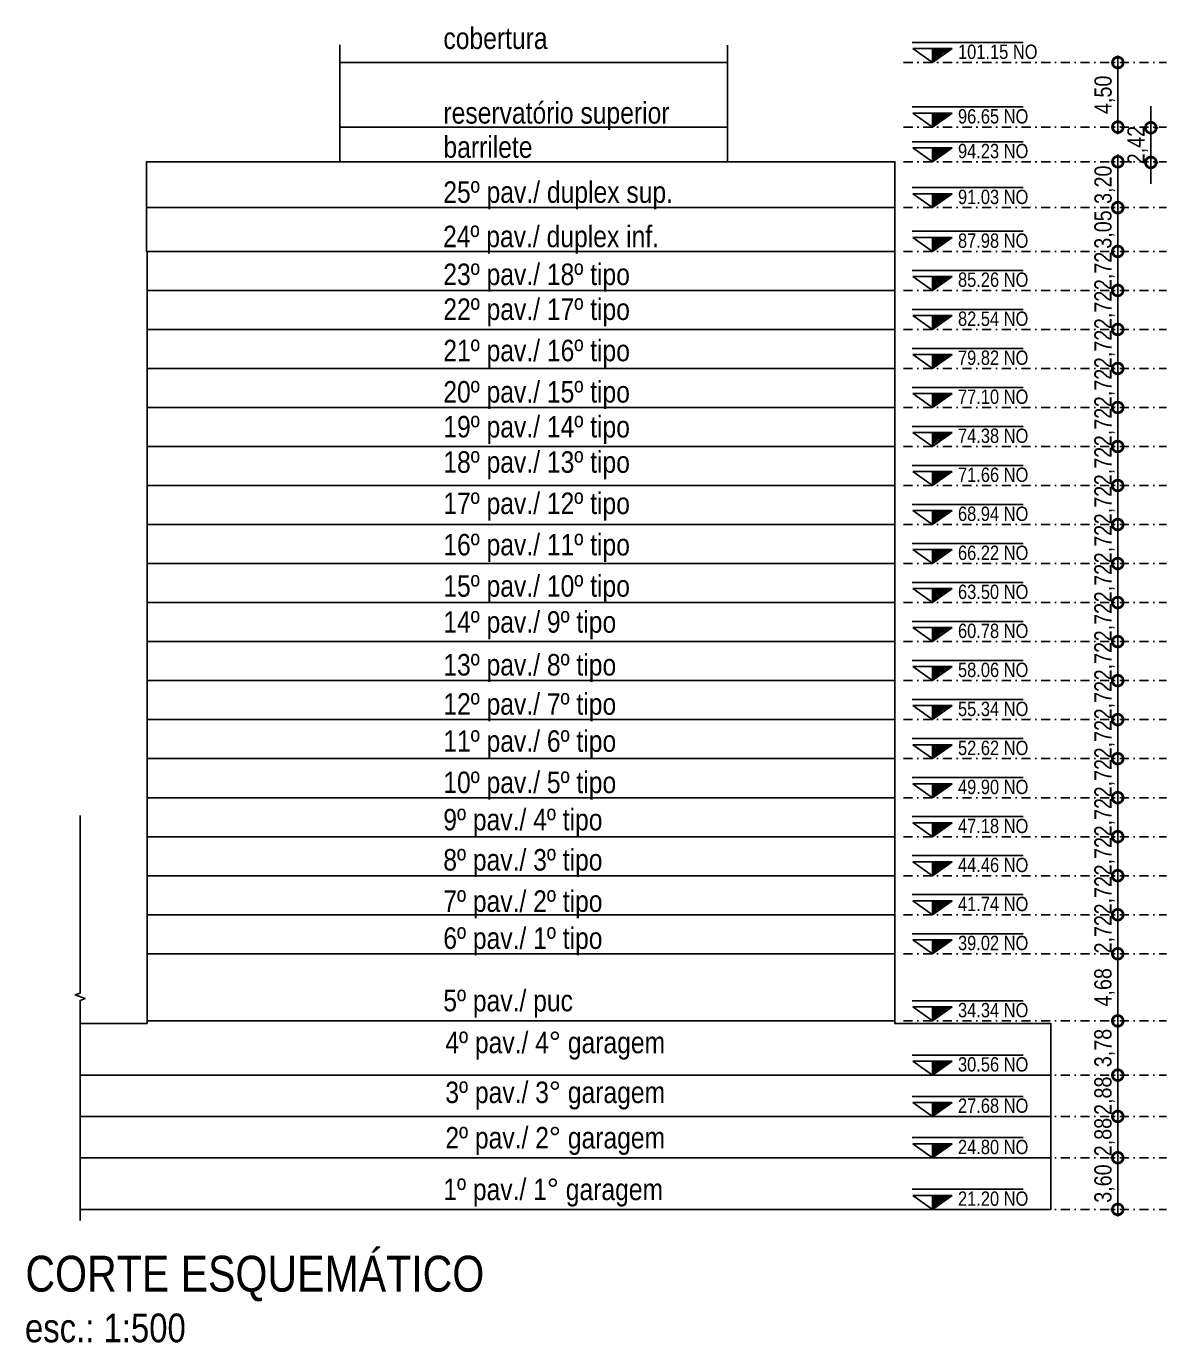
# Model space of a CAD drawing. Header units: metres. Extents: x -23 to 570, y -54 to 184.
# Drawn here: x 467.8 to 547.3, y 11.9 to 103.7 of the extents above; entities that cross this region are included whole.
import ezdxf
from ezdxf.enums import TextEntityAlignment as Align

# ---------------------------------------------------------------- set-up
doc = ezdxf.new("R2010")
doc.units = ezdxf.units.M
doc.header["$PDMODE"] = 35
doc.linetypes.add('DASHDOT2', pattern=[12.7, 6.35, -3.175, 0, -3.175])
doc.layers.add('ARQ-AUX1', color=1, linetype='Continuous', plot=False)
for name, color, linetype in [('ARQ-AUX3', 3, 'Continuous'), ('ARQ-DIM', 2, 'Continuous'), ('ARQ-DIM.', 2, 'Continuous'), ('ARQ-EIXO', 1, 'DASHDOT2'), ('ARQ-SIM', 1, 'Continuous'), ('ARQ-TXT1.', 1, 'Continuous'), ('ARQ-TXT2.', 2, 'Continuous')]:
    doc.layers.add(name, color=color, linetype=linetype)
doc.styles.add('Adesa', font='ARIALN.TTF')
doc.dimstyles.new('ADESA 1-0500', dxfattribs={"dimtxt": 1.2, "dimasz": 1.5, "dimexe": 0.5, "dimexo": 0.75, "dimgap": 0.2, "dimtad": 1, "dimzin": 4, "dimtxsty": 'Adesa', "dimblk": 'DOTSMALL', "dimcen": 1, "dimdle": 0.5, "dimclrd": 2, "dimclre": 2, "dimclrt": 3, "dimazin": 1, "dimtm": 1e-09, "dimtfac": 1, "dimtix": 1, "dimtmove": 2, "dimatfit": 0, "dimldrblk": 'DOTSMALL', "dimfxl": 0.8, "dimtvp": 2, "dimtolj": 1, "dimtzin": 0, "dimarcsym": 2})

# ---------------------------------------------------------------- blocks, each defined once
blk = doc.blocks.new('_DotSmall')
at = {"color": 0, "linetype": 'ByBlock', "const_width": 0.5}
blk.add_lwpolyline([(-0.0625, 0, 1), (0.0625, 0, 1)], format="xyb", close=True, dxfattribs=at)
blk = doc.blocks.new('*D1305')
at = {"layer": 'ARQ-AUX1', "color": 2, "lineweight": -2, "transparency": 16777216}
for p, q in [((86.538, 24.8), (86.505, 24.8)), ((87.005, 20.7), (87.005, 25.3)), ((86.538, 21.2), (86.505, 21.2))]:
    blk.add_line(p, q, dxfattribs=at)
at = {"layer": 'Defpoints', "color": 0, "transparency": 16777216}
for p in [(87.005, 24.8), (87.288, 24.8), (87.288, 21.2)]:
    blk.add_point(p, dxfattribs=at)
at = {"layer": 'ARQ-AUX1', "color": 2, "lineweight": -2, "transparency": 16777216, "xscale": 1.5, "yscale": 1.5, "zscale": 1.5}
for p, rotation in [((87.005, 24.8), 90), ((87.005, 21.2), 270)]:
    blk.add_blockref('_DotSmall', p, dxfattribs=dict(at, rotation=rotation))
at = {"layer": 'ARQ-AUX1', "color": 3, "transparency": 16777216, "insert": (86.084, 23), "char_height": 1.2, "attachment_point": 5, "rotation": 90, "style": 'Adesa'}
blk.add_mtext('\\A1;3,60', dxfattribs=at)
blk = doc.blocks.new('*D1306')
at = {"layer": 'ARQ-AUX1', "color": 2, "lineweight": -2, "transparency": 16777216}
for p, q in [((87.005, 27.68), (87.005, 29.18)), ((87.005, 24.8), (87.005, 27.68)), ((87.255, 27.68), (87.505, 27.68)), ((87.005, 24.8), (87.005, 23.3)), ((87.255, 24.8), (87.505, 24.8))]:
    blk.add_line(p, q, dxfattribs=at)
at = {"layer": 'Defpoints', "color": 0, "transparency": 16777216}
for p in [(86.505, 27.68), (87.005, 27.68), (86.505, 24.8)]:
    blk.add_point(p, dxfattribs=at)
at = {"layer": 'ARQ-AUX1', "color": 2, "lineweight": -2, "transparency": 16777216, "xscale": 1.5, "yscale": 1.5, "zscale": 1.5}
for p, rotation in [((87.005, 27.68), 270), ((87.005, 24.8), 90)]:
    blk.add_blockref('_DotSmall', p, dxfattribs=dict(at, rotation=rotation))
at = {"layer": 'ARQ-AUX1', "color": 3, "transparency": 16777216, "insert": (86.084, 26.24), "char_height": 1.2, "attachment_point": 5, "rotation": 90, "style": 'Adesa'}
blk.add_mtext('\\A1;2,88', dxfattribs=at)
blk = doc.blocks.new('*D1307')
at = {"layer": 'ARQ-AUX1', "color": 2, "lineweight": -2, "transparency": 16777216}
for p, q in [((87.005, 30.06), (87.005, 34.84)), ((87.255, 34.34), (87.505, 34.34)), ((87.255, 30.56), (87.505, 30.56))]:
    blk.add_line(p, q, dxfattribs=at)
at = {"layer": 'Defpoints', "color": 0, "transparency": 16777216}
for p in [(86.505, 34.34), (87.005, 34.34), (86.505, 30.56)]:
    blk.add_point(p, dxfattribs=at)
at = {"layer": 'ARQ-AUX1', "color": 2, "lineweight": -2, "transparency": 16777216, "xscale": 1.5, "yscale": 1.5, "zscale": 1.5}
for p, rotation in [((87.005, 34.34), 90), ((87.005, 30.56), 270)]:
    blk.add_blockref('_DotSmall', p, dxfattribs=dict(at, rotation=rotation))
at = {"layer": 'ARQ-AUX1', "color": 3, "transparency": 16777216, "insert": (86.084, 32.45), "char_height": 1.2, "attachment_point": 5, "rotation": 90, "style": 'Adesa'}
blk.add_mtext('\\A1;3,78', dxfattribs=at)
blk = doc.blocks.new('*D1308')
at = {"layer": 'ARQ-AUX1', "color": 2, "lineweight": -2, "transparency": 16777216}
for p, q in [((87.005, 33.84), (87.005, 39.52)), ((87.255, 39.02), (87.505, 39.02)), ((87.255, 34.34), (87.505, 34.34))]:
    blk.add_line(p, q, dxfattribs=at)
at = {"layer": 'Defpoints', "color": 0, "transparency": 16777216}
for p in [(86.505, 39.02), (87.005, 39.02), (86.505, 34.34)]:
    blk.add_point(p, dxfattribs=at)
at = {"layer": 'ARQ-AUX1', "color": 2, "lineweight": -2, "transparency": 16777216, "xscale": 1.5, "yscale": 1.5, "zscale": 1.5}
for p, rotation in [((87.005, 39.02), 90), ((87.005, 34.34), 270)]:
    blk.add_blockref('_DotSmall', p, dxfattribs=dict(at, rotation=rotation))
at = {"layer": 'ARQ-AUX1', "color": 3, "transparency": 16777216, "insert": (86.084, 36.68), "char_height": 1.2, "attachment_point": 5, "rotation": 90, "style": 'Adesa'}
blk.add_mtext('\\A1;4,68', dxfattribs=at)
blk = doc.blocks.new('*D1309')
at = {"layer": 'ARQ-AUX1', "color": 2, "lineweight": -2, "transparency": 16777216}
for p, q in [((87.005, 41.74), (87.005, 43.24)), ((87.005, 39.02), (87.005, 41.74)), ((87.255, 41.74), (87.505, 41.74)), ((87.005, 39.02), (87.005, 37.52)), ((87.255, 39.02), (87.505, 39.02))]:
    blk.add_line(p, q, dxfattribs=at)
at = {"layer": 'Defpoints', "color": 0, "transparency": 16777216}
for p in [(86.505, 41.74), (87.005, 41.74), (86.505, 39.02)]:
    blk.add_point(p, dxfattribs=at)
at = {"layer": 'ARQ-AUX1', "color": 2, "lineweight": -2, "transparency": 16777216, "xscale": 1.5, "yscale": 1.5, "zscale": 1.5}
for p, rotation in [((87.005, 41.74), 270), ((87.005, 39.02), 90)]:
    blk.add_blockref('_DotSmall', p, dxfattribs=dict(at, rotation=rotation))
at = {"layer": 'ARQ-AUX1', "color": 3, "transparency": 16777216, "insert": (86.084, 40.38), "char_height": 1.2, "attachment_point": 5, "rotation": 90, "style": 'Adesa'}
blk.add_mtext('\\A1;2,72', dxfattribs=at)
blk = doc.blocks.new('*D1310')
at = {"layer": 'ARQ-AUX1', "color": 2, "lineweight": -2, "transparency": 16777216}
for p, q in [((87.005, 87.48), (87.005, 91.53)), ((87.255, 91.03), (87.505, 91.03)), ((87.255, 87.98), (87.505, 87.98))]:
    blk.add_line(p, q, dxfattribs=at)
at = {"layer": 'Defpoints', "color": 0, "transparency": 16777216}
for p in [(86.505, 91.03), (87.005, 91.03), (86.505, 87.98)]:
    blk.add_point(p, dxfattribs=at)
at = {"layer": 'ARQ-AUX1', "color": 2, "lineweight": -2, "transparency": 16777216, "xscale": 1.5, "yscale": 1.5, "zscale": 1.5}
for p, rotation in [((87.005, 91.03), 90), ((87.005, 87.98), 270)]:
    blk.add_blockref('_DotSmall', p, dxfattribs=dict(at, rotation=rotation))
at = {"layer": 'ARQ-AUX1', "color": 3, "transparency": 16777216, "insert": (86.084, 89.505), "char_height": 1.2, "attachment_point": 5, "rotation": 90, "style": 'Adesa'}
blk.add_mtext('\\A1;3,05', dxfattribs=at)
blk = doc.blocks.new('*D1311')
at = {"layer": 'ARQ-AUX1', "color": 2, "lineweight": -2, "transparency": 16777216}
for p, q in [((87.012, 90.53), (87.012, 94.727)), ((86.762, 94.227), (86.512, 94.227)), ((86.755, 91.03), (86.512, 91.03))]:
    blk.add_line(p, q, dxfattribs=at)
at = {"layer": 'Defpoints', "color": 0, "transparency": 16777216}
for p in [(87.012, 94.227), (87.512, 94.227), (87.505, 91.03)]:
    blk.add_point(p, dxfattribs=at)
at = {"layer": 'ARQ-AUX1', "color": 2, "lineweight": -2, "transparency": 16777216, "xscale": 1.5, "yscale": 1.5, "zscale": 1.5}
for p, rotation in [((87.012, 94.227), 90), ((87.012, 91.03), 270)]:
    blk.add_blockref('_DotSmall', p, dxfattribs=dict(at, rotation=rotation))
at = {"layer": 'ARQ-AUX1', "color": 3, "transparency": 16777216, "insert": (86.091, 92.628), "char_height": 1.2, "attachment_point": 5, "rotation": 90, "style": 'Adesa'}
blk.add_mtext('\\A1;3,20', dxfattribs=at)
blk = doc.blocks.new('*D1312')
at = {"layer": 'ARQ-AUX1', "color": 2, "lineweight": -2, "transparency": 16777216}
for p, q in [((87.005, 30.56), (87.005, 32.06)), ((87.005, 27.68), (87.005, 30.56)), ((87.255, 30.56), (87.505, 30.56)), ((87.005, 27.68), (87.005, 26.18)), ((87.255, 27.68), (87.505, 27.68))]:
    blk.add_line(p, q, dxfattribs=at)
at = {"layer": 'Defpoints', "color": 0, "transparency": 16777216}
for p in [(86.505, 30.56), (87.005, 30.56), (86.505, 27.68)]:
    blk.add_point(p, dxfattribs=at)
at = {"layer": 'ARQ-AUX1', "color": 2, "lineweight": -2, "transparency": 16777216, "xscale": 1.5, "yscale": 1.5, "zscale": 1.5}
for p, rotation in [((87.005, 30.56), 270), ((87.005, 27.68), 90)]:
    blk.add_blockref('_DotSmall', p, dxfattribs=dict(at, rotation=rotation))
at = {"layer": 'ARQ-AUX1', "color": 3, "transparency": 16777216, "insert": (86.084, 29.12), "char_height": 1.2, "attachment_point": 5, "rotation": 90, "style": 'Adesa'}
blk.add_mtext('\\A1;2,88', dxfattribs=at)
blk = doc.blocks.new('*D1313')
at = {"layer": 'ARQ-AUX1', "color": 2, "lineweight": -2, "transparency": 16777216}
for p, q in [((89.312, 96.602), (89.312, 98.102)), ((89.312, 94.182), (89.312, 96.602)), ((89.562, 96.602), (89.812, 96.602)), ((89.312, 94.182), (89.312, 92.682)), ((89.562, 94.182), (89.812, 94.182))]:
    blk.add_line(p, q, dxfattribs=at)
at = {"layer": 'Defpoints', "color": 0, "transparency": 16777216}
for p in [(88.812, 96.602), (89.312, 96.602), (88.812, 94.182)]:
    blk.add_point(p, dxfattribs=at)
at = {"layer": 'ARQ-AUX1', "color": 2, "lineweight": -2, "transparency": 16777216, "xscale": 1.5, "yscale": 1.5, "zscale": 1.5}
for p, rotation in [((89.312, 96.602), 270), ((89.312, 94.182), 90)]:
    blk.add_blockref('_DotSmall', p, dxfattribs=dict(at, rotation=rotation))
at = {"layer": 'ARQ-AUX1', "color": 3, "transparency": 16777216, "insert": (88.391, 95.392), "char_height": 1.2, "attachment_point": 5, "rotation": 90, "style": 'Adesa'}
blk.add_mtext('\\A1;2,42', dxfattribs=at)
blk = doc.blocks.new('*D1314')
at = {"layer": 'ARQ-AUX1', "color": 2, "lineweight": -2, "transparency": 16777216}
for p, q in [((87.012, 96.147), (87.012, 101.647)), ((87.659, 101.147), (87.512, 101.147)), ((87.659, 96.647), (87.512, 96.647))]:
    blk.add_line(p, q, dxfattribs=at)
at = {"layer": 'Defpoints', "color": 0, "transparency": 16777216}
for p in [(86.909, 101.147), (87.012, 101.147), (86.909, 96.647)]:
    blk.add_point(p, dxfattribs=at)
at = {"layer": 'ARQ-AUX1', "color": 2, "lineweight": -2, "transparency": 16777216, "xscale": 1.5, "yscale": 1.5, "zscale": 1.5}
for p, rotation in [((87.012, 101.147), 90), ((87.012, 96.647), 270)]:
    blk.add_blockref('_DotSmall', p, dxfattribs=dict(at, rotation=rotation))
at = {"layer": 'ARQ-AUX1', "color": 3, "transparency": 16777216, "insert": (86.091, 98.897), "char_height": 1.2, "attachment_point": 5, "rotation": 90, "style": 'Adesa'}
blk.add_mtext('\\A1;4,50', dxfattribs=at)
blk = doc.blocks.new('*U1304')
h = blk.add_hatch()
h.set_pattern_fill('ANSI31', color=1, scale=0.025, style=0)
h.set_pattern_definition([(45, (126.64487, 631.15115), (-0.056126601, 0.056126601), [])])
h.paths.add_polyline_path([(1.375, 0.975), (0.006, 0.975), (0, 0)])
at = {"color": 1}
blk.add_line((-1.417, 1.4), (6.333, 1.4), dxfattribs=at)
for points in [[(-1.369, 0.975), (0.006, 0.975), (0, 0), (-1.369, 0.975)], [(1.381, 0.975), (0.006, 0.975), (0, 0), (1.381, 0.975)]]:
    blk.add_lwpolyline(points, close=True, dxfattribs=at)
at = {"color": 1, "style": 'Adesa'}
blk.add_attdef('PAVIMENTO_001', (-0.133, 3.376), '', height=1, dxfattribs=at)
at = {"color": 3, "style": 'Adesa'}
blk.add_attdef('NA', text='', height=1, dxfattribs=at).set_placement((1.779, 1.397), align=Align.BOTTOM_LEFT)
blk.add_attdef('NO', text='', height=1, dxfattribs=at).set_placement((1.779, 1.25), align=Align.TOP_LEFT)
blk = doc.blocks.new('*D1315')
at = {"layer": 'ARQ-AUX1', "color": 2, "lineweight": -2, "transparency": 16777216}
for p, q in [((87.005, 44.46), (87.005, 45.96)), ((87.005, 41.74), (87.005, 44.46)), ((87.255, 44.46), (87.505, 44.46)), ((87.005, 41.74), (87.005, 40.24)), ((87.255, 41.74), (87.505, 41.74))]:
    blk.add_line(p, q, dxfattribs=at)
at = {"layer": 'Defpoints', "color": 0, "transparency": 16777216}
for p in [(86.505, 44.46), (87.005, 44.46), (86.505, 41.74)]:
    blk.add_point(p, dxfattribs=at)
at = {"layer": 'ARQ-AUX1', "color": 2, "lineweight": -2, "transparency": 16777216, "xscale": 1.5, "yscale": 1.5, "zscale": 1.5}
for p, rotation in [((87.005, 44.46), 270), ((87.005, 41.74), 90)]:
    blk.add_blockref('_DotSmall', p, dxfattribs=dict(at, rotation=rotation))
at = {"layer": 'ARQ-AUX1', "color": 3, "transparency": 16777216, "insert": (86.084, 43.1), "char_height": 1.2, "attachment_point": 5, "rotation": 90, "style": 'Adesa'}
blk.add_mtext('\\A1;2,72', dxfattribs=at)
blk = doc.blocks.new('*D1316')
at = {"layer": 'ARQ-AUX1', "color": 2, "lineweight": -2, "transparency": 16777216}
for p, q in [((87.005, 47.18), (87.005, 48.68)), ((87.005, 44.46), (87.005, 47.18)), ((87.255, 47.18), (87.505, 47.18)), ((87.005, 44.46), (87.005, 42.96)), ((87.255, 44.46), (87.505, 44.46))]:
    blk.add_line(p, q, dxfattribs=at)
at = {"layer": 'Defpoints', "color": 0, "transparency": 16777216}
for p in [(86.505, 47.18), (87.005, 47.18), (86.505, 44.46)]:
    blk.add_point(p, dxfattribs=at)
at = {"layer": 'ARQ-AUX1', "color": 2, "lineweight": -2, "transparency": 16777216, "xscale": 1.5, "yscale": 1.5, "zscale": 1.5}
for p, rotation in [((87.005, 47.18), 270), ((87.005, 44.46), 90)]:
    blk.add_blockref('_DotSmall', p, dxfattribs=dict(at, rotation=rotation))
at = {"layer": 'ARQ-AUX1', "color": 3, "transparency": 16777216, "insert": (86.084, 45.82), "char_height": 1.2, "attachment_point": 5, "rotation": 90, "style": 'Adesa'}
blk.add_mtext('\\A1;2,72', dxfattribs=at)
blk = doc.blocks.new('*D1317')
at = {"layer": 'ARQ-AUX1', "color": 2, "lineweight": -2, "transparency": 16777216}
for p, q in [((87.005, 49.9), (87.005, 51.4)), ((87.005, 47.18), (87.005, 49.9)), ((87.255, 49.9), (87.505, 49.9)), ((87.005, 47.18), (87.005, 45.68)), ((87.255, 47.18), (87.505, 47.18))]:
    blk.add_line(p, q, dxfattribs=at)
at = {"layer": 'Defpoints', "color": 0, "transparency": 16777216}
for p in [(86.505, 49.9), (87.005, 49.9), (86.505, 47.18)]:
    blk.add_point(p, dxfattribs=at)
at = {"layer": 'ARQ-AUX1', "color": 2, "lineweight": -2, "transparency": 16777216, "xscale": 1.5, "yscale": 1.5, "zscale": 1.5}
for p, rotation in [((87.005, 49.9), 270), ((87.005, 47.18), 90)]:
    blk.add_blockref('_DotSmall', p, dxfattribs=dict(at, rotation=rotation))
at = {"layer": 'ARQ-AUX1', "color": 3, "transparency": 16777216, "insert": (86.084, 48.54), "char_height": 1.2, "attachment_point": 5, "rotation": 90, "style": 'Adesa'}
blk.add_mtext('\\A1;2,72', dxfattribs=at)
blk = doc.blocks.new('*D1318')
at = {"layer": 'ARQ-AUX1', "color": 2, "lineweight": -2, "transparency": 16777216}
for p, q in [((87.005, 52.62), (87.005, 54.12)), ((87.005, 49.9), (87.005, 52.62)), ((87.255, 52.62), (87.505, 52.62)), ((87.005, 49.9), (87.005, 48.4)), ((87.255, 49.9), (87.505, 49.9))]:
    blk.add_line(p, q, dxfattribs=at)
at = {"layer": 'Defpoints', "color": 0, "transparency": 16777216}
for p in [(86.505, 52.62), (87.005, 52.62), (86.505, 49.9)]:
    blk.add_point(p, dxfattribs=at)
at = {"layer": 'ARQ-AUX1', "color": 2, "lineweight": -2, "transparency": 16777216, "xscale": 1.5, "yscale": 1.5, "zscale": 1.5}
for p, rotation in [((87.005, 52.62), 270), ((87.005, 49.9), 90)]:
    blk.add_blockref('_DotSmall', p, dxfattribs=dict(at, rotation=rotation))
at = {"layer": 'ARQ-AUX1', "color": 3, "transparency": 16777216, "insert": (86.084, 51.26), "char_height": 1.2, "attachment_point": 5, "rotation": 90, "style": 'Adesa'}
blk.add_mtext('\\A1;2,72', dxfattribs=at)
blk = doc.blocks.new('*D1319')
at = {"layer": 'ARQ-AUX1', "color": 2, "lineweight": -2, "transparency": 16777216}
for p, q in [((87.005, 55.34), (87.005, 56.84)), ((87.005, 52.62), (87.005, 55.34)), ((87.255, 55.34), (87.505, 55.34)), ((87.005, 52.62), (87.005, 51.12)), ((87.255, 52.62), (87.505, 52.62))]:
    blk.add_line(p, q, dxfattribs=at)
at = {"layer": 'Defpoints', "color": 0, "transparency": 16777216}
for p in [(86.505, 55.34), (87.005, 55.34), (86.505, 52.62)]:
    blk.add_point(p, dxfattribs=at)
at = {"layer": 'ARQ-AUX1', "color": 2, "lineweight": -2, "transparency": 16777216, "xscale": 1.5, "yscale": 1.5, "zscale": 1.5}
for p, rotation in [((87.005, 55.34), 270), ((87.005, 52.62), 90)]:
    blk.add_blockref('_DotSmall', p, dxfattribs=dict(at, rotation=rotation))
at = {"layer": 'ARQ-AUX1', "color": 3, "transparency": 16777216, "insert": (86.084, 53.98), "char_height": 1.2, "attachment_point": 5, "rotation": 90, "style": 'Adesa'}
blk.add_mtext('\\A1;2,72', dxfattribs=at)
blk = doc.blocks.new('*D1320')
at = {"layer": 'ARQ-AUX1', "color": 2, "lineweight": -2, "transparency": 16777216}
for p, q in [((87.005, 58.06), (87.005, 59.56)), ((87.005, 55.34), (87.005, 58.06)), ((87.255, 58.06), (87.505, 58.06)), ((87.005, 55.34), (87.005, 53.84)), ((87.255, 55.34), (87.505, 55.34))]:
    blk.add_line(p, q, dxfattribs=at)
at = {"layer": 'Defpoints', "color": 0, "transparency": 16777216}
for p in [(86.505, 58.06), (87.005, 58.06), (86.505, 55.34)]:
    blk.add_point(p, dxfattribs=at)
at = {"layer": 'ARQ-AUX1', "color": 2, "lineweight": -2, "transparency": 16777216, "xscale": 1.5, "yscale": 1.5, "zscale": 1.5}
for p, rotation in [((87.005, 58.06), 270), ((87.005, 55.34), 90)]:
    blk.add_blockref('_DotSmall', p, dxfattribs=dict(at, rotation=rotation))
at = {"layer": 'ARQ-AUX1', "color": 3, "transparency": 16777216, "insert": (86.084, 56.7), "char_height": 1.2, "attachment_point": 5, "rotation": 90, "style": 'Adesa'}
blk.add_mtext('\\A1;2,72', dxfattribs=at)
blk = doc.blocks.new('*D1321')
at = {"layer": 'ARQ-AUX1', "color": 2, "lineweight": -2, "transparency": 16777216}
for p, q in [((87.005, 60.78), (87.005, 62.28)), ((87.005, 58.06), (87.005, 60.78)), ((87.255, 60.78), (87.505, 60.78)), ((87.005, 58.06), (87.005, 56.56)), ((87.255, 58.06), (87.505, 58.06))]:
    blk.add_line(p, q, dxfattribs=at)
at = {"layer": 'Defpoints', "color": 0, "transparency": 16777216}
for p in [(86.505, 60.78), (87.005, 60.78), (86.505, 58.06)]:
    blk.add_point(p, dxfattribs=at)
at = {"layer": 'ARQ-AUX1', "color": 2, "lineweight": -2, "transparency": 16777216, "xscale": 1.5, "yscale": 1.5, "zscale": 1.5}
for p, rotation in [((87.005, 60.78), 270), ((87.005, 58.06), 90)]:
    blk.add_blockref('_DotSmall', p, dxfattribs=dict(at, rotation=rotation))
at = {"layer": 'ARQ-AUX1', "color": 3, "transparency": 16777216, "insert": (86.084, 59.42), "char_height": 1.2, "attachment_point": 5, "rotation": 90, "style": 'Adesa'}
blk.add_mtext('\\A1;2,72', dxfattribs=at)
blk = doc.blocks.new('*D1322')
at = {"layer": 'ARQ-AUX1', "color": 2, "lineweight": -2, "transparency": 16777216}
for p, q in [((87.005, 63.5), (87.005, 65)), ((87.005, 60.78), (87.005, 63.5)), ((87.255, 63.5), (87.505, 63.5)), ((87.005, 60.78), (87.005, 59.28)), ((87.255, 60.78), (87.505, 60.78))]:
    blk.add_line(p, q, dxfattribs=at)
at = {"layer": 'Defpoints', "color": 0, "transparency": 16777216}
for p in [(86.505, 63.5), (87.005, 63.5), (86.505, 60.78)]:
    blk.add_point(p, dxfattribs=at)
at = {"layer": 'ARQ-AUX1', "color": 2, "lineweight": -2, "transparency": 16777216, "xscale": 1.5, "yscale": 1.5, "zscale": 1.5}
for p, rotation in [((87.005, 63.5), 270), ((87.005, 60.78), 90)]:
    blk.add_blockref('_DotSmall', p, dxfattribs=dict(at, rotation=rotation))
at = {"layer": 'ARQ-AUX1', "color": 3, "transparency": 16777216, "insert": (86.084, 62.14), "char_height": 1.2, "attachment_point": 5, "rotation": 90, "style": 'Adesa'}
blk.add_mtext('\\A1;2,72', dxfattribs=at)
blk = doc.blocks.new('*D1323')
at = {"layer": 'ARQ-AUX1', "color": 2, "lineweight": -2, "transparency": 16777216}
for p, q in [((87.005, 66.22), (87.005, 67.72)), ((87.005, 63.5), (87.005, 66.22)), ((87.255, 66.22), (87.505, 66.22)), ((87.005, 63.5), (87.005, 62)), ((87.255, 63.5), (87.505, 63.5))]:
    blk.add_line(p, q, dxfattribs=at)
at = {"layer": 'Defpoints', "color": 0, "transparency": 16777216}
for p in [(86.505, 66.22), (87.005, 66.22), (86.505, 63.5)]:
    blk.add_point(p, dxfattribs=at)
at = {"layer": 'ARQ-AUX1', "color": 2, "lineweight": -2, "transparency": 16777216, "xscale": 1.5, "yscale": 1.5, "zscale": 1.5}
for p, rotation in [((87.005, 66.22), 270), ((87.005, 63.5), 90)]:
    blk.add_blockref('_DotSmall', p, dxfattribs=dict(at, rotation=rotation))
at = {"layer": 'ARQ-AUX1', "color": 3, "transparency": 16777216, "insert": (86.084, 64.86), "char_height": 1.2, "attachment_point": 5, "rotation": 90, "style": 'Adesa'}
blk.add_mtext('\\A1;2,72', dxfattribs=at)
blk = doc.blocks.new('*D1324')
at = {"layer": 'ARQ-AUX1', "color": 2, "lineweight": -2, "transparency": 16777216}
for p, q in [((87.005, 68.94), (87.005, 70.44)), ((87.005, 66.22), (87.005, 68.94)), ((87.255, 68.94), (87.505, 68.94)), ((87.005, 66.22), (87.005, 64.72)), ((87.255, 66.22), (87.505, 66.22))]:
    blk.add_line(p, q, dxfattribs=at)
at = {"layer": 'Defpoints', "color": 0, "transparency": 16777216}
for p in [(86.505, 68.94), (87.005, 68.94), (86.505, 66.22)]:
    blk.add_point(p, dxfattribs=at)
at = {"layer": 'ARQ-AUX1', "color": 2, "lineweight": -2, "transparency": 16777216, "xscale": 1.5, "yscale": 1.5, "zscale": 1.5}
for p, rotation in [((87.005, 68.94), 270), ((87.005, 66.22), 90)]:
    blk.add_blockref('_DotSmall', p, dxfattribs=dict(at, rotation=rotation))
at = {"layer": 'ARQ-AUX1', "color": 3, "transparency": 16777216, "insert": (86.084, 67.58), "char_height": 1.2, "attachment_point": 5, "rotation": 90, "style": 'Adesa'}
blk.add_mtext('\\A1;2,72', dxfattribs=at)
blk = doc.blocks.new('*D1325')
at = {"layer": 'ARQ-AUX1', "color": 2, "lineweight": -2, "transparency": 16777216}
for p, q in [((87.005, 71.66), (87.005, 73.16)), ((87.005, 68.94), (87.005, 71.66)), ((87.255, 71.66), (87.505, 71.66)), ((87.005, 68.94), (87.005, 67.44)), ((87.255, 68.94), (87.505, 68.94))]:
    blk.add_line(p, q, dxfattribs=at)
at = {"layer": 'Defpoints', "color": 0, "transparency": 16777216}
for p in [(86.505, 71.66), (87.005, 71.66), (86.505, 68.94)]:
    blk.add_point(p, dxfattribs=at)
at = {"layer": 'ARQ-AUX1', "color": 2, "lineweight": -2, "transparency": 16777216, "xscale": 1.5, "yscale": 1.5, "zscale": 1.5}
for p, rotation in [((87.005, 71.66), 270), ((87.005, 68.94), 90)]:
    blk.add_blockref('_DotSmall', p, dxfattribs=dict(at, rotation=rotation))
at = {"layer": 'ARQ-AUX1', "color": 3, "transparency": 16777216, "insert": (86.084, 70.3), "char_height": 1.2, "attachment_point": 5, "rotation": 90, "style": 'Adesa'}
blk.add_mtext('\\A1;2,72', dxfattribs=at)
blk = doc.blocks.new('*D1326')
at = {"layer": 'ARQ-AUX1', "color": 2, "lineweight": -2, "transparency": 16777216}
for p, q in [((87.005, 74.38), (87.005, 75.88)), ((87.005, 71.66), (87.005, 74.38)), ((87.255, 74.38), (87.505, 74.38)), ((87.005, 71.66), (87.005, 70.16)), ((87.255, 71.66), (87.505, 71.66))]:
    blk.add_line(p, q, dxfattribs=at)
at = {"layer": 'Defpoints', "color": 0, "transparency": 16777216}
for p in [(86.505, 74.38), (87.005, 74.38), (86.505, 71.66)]:
    blk.add_point(p, dxfattribs=at)
at = {"layer": 'ARQ-AUX1', "color": 2, "lineweight": -2, "transparency": 16777216, "xscale": 1.5, "yscale": 1.5, "zscale": 1.5}
for p, rotation in [((87.005, 74.38), 270), ((87.005, 71.66), 90)]:
    blk.add_blockref('_DotSmall', p, dxfattribs=dict(at, rotation=rotation))
at = {"layer": 'ARQ-AUX1', "color": 3, "transparency": 16777216, "insert": (86.084, 73.02), "char_height": 1.2, "attachment_point": 5, "rotation": 90, "style": 'Adesa'}
blk.add_mtext('\\A1;2,72', dxfattribs=at)
blk = doc.blocks.new('*D1327')
at = {"layer": 'ARQ-AUX1', "color": 2, "lineweight": -2, "transparency": 16777216}
for p, q in [((87.005, 77.1), (87.005, 78.6)), ((87.005, 74.38), (87.005, 77.1)), ((87.255, 77.1), (87.505, 77.1)), ((87.005, 74.38), (87.005, 72.88)), ((87.255, 74.38), (87.505, 74.38))]:
    blk.add_line(p, q, dxfattribs=at)
at = {"layer": 'Defpoints', "color": 0, "transparency": 16777216}
for p in [(86.505, 77.1), (87.005, 77.1), (86.505, 74.38)]:
    blk.add_point(p, dxfattribs=at)
at = {"layer": 'ARQ-AUX1', "color": 2, "lineweight": -2, "transparency": 16777216, "xscale": 1.5, "yscale": 1.5, "zscale": 1.5}
for p, rotation in [((87.005, 77.1), 270), ((87.005, 74.38), 90)]:
    blk.add_blockref('_DotSmall', p, dxfattribs=dict(at, rotation=rotation))
at = {"layer": 'ARQ-AUX1', "color": 3, "transparency": 16777216, "insert": (86.084, 75.74), "char_height": 1.2, "attachment_point": 5, "rotation": 90, "style": 'Adesa'}
blk.add_mtext('\\A1;2,72', dxfattribs=at)
blk = doc.blocks.new('*D1328')
at = {"layer": 'ARQ-AUX1', "color": 2, "lineweight": -2, "transparency": 16777216}
for p, q in [((87.005, 79.82), (87.005, 81.32)), ((87.005, 77.1), (87.005, 79.82)), ((87.255, 79.82), (87.505, 79.82)), ((87.005, 77.1), (87.005, 75.6)), ((87.255, 77.1), (87.505, 77.1))]:
    blk.add_line(p, q, dxfattribs=at)
at = {"layer": 'Defpoints', "color": 0, "transparency": 16777216}
for p in [(86.505, 79.82), (87.005, 79.82), (86.505, 77.1)]:
    blk.add_point(p, dxfattribs=at)
at = {"layer": 'ARQ-AUX1', "color": 2, "lineweight": -2, "transparency": 16777216, "xscale": 1.5, "yscale": 1.5, "zscale": 1.5}
for p, rotation in [((87.005, 79.82), 270), ((87.005, 77.1), 90)]:
    blk.add_blockref('_DotSmall', p, dxfattribs=dict(at, rotation=rotation))
at = {"layer": 'ARQ-AUX1', "color": 3, "transparency": 16777216, "insert": (86.084, 78.46), "char_height": 1.2, "attachment_point": 5, "rotation": 90, "style": 'Adesa'}
blk.add_mtext('\\A1;2,72', dxfattribs=at)
blk = doc.blocks.new('*D1329')
at = {"layer": 'ARQ-AUX1', "color": 2, "lineweight": -2, "transparency": 16777216}
for p, q in [((87.005, 82.54), (87.005, 84.04)), ((87.005, 79.82), (87.005, 82.54)), ((87.255, 82.54), (87.505, 82.54)), ((87.005, 79.82), (87.005, 78.32)), ((87.255, 79.82), (87.505, 79.82))]:
    blk.add_line(p, q, dxfattribs=at)
at = {"layer": 'Defpoints', "color": 0, "transparency": 16777216}
for p in [(86.505, 82.54), (87.005, 82.54), (86.505, 79.82)]:
    blk.add_point(p, dxfattribs=at)
at = {"layer": 'ARQ-AUX1', "color": 2, "lineweight": -2, "transparency": 16777216, "xscale": 1.5, "yscale": 1.5, "zscale": 1.5}
for p, rotation in [((87.005, 82.54), 270), ((87.005, 79.82), 90)]:
    blk.add_blockref('_DotSmall', p, dxfattribs=dict(at, rotation=rotation))
at = {"layer": 'ARQ-AUX1', "color": 3, "transparency": 16777216, "insert": (86.084, 81.18), "char_height": 1.2, "attachment_point": 5, "rotation": 90, "style": 'Adesa'}
blk.add_mtext('\\A1;2,72', dxfattribs=at)
blk = doc.blocks.new('*D1330')
at = {"layer": 'ARQ-AUX1', "color": 2, "lineweight": -2, "transparency": 16777216}
for p, q in [((87.005, 85.26), (87.005, 86.76)), ((87.005, 82.54), (87.005, 85.26)), ((87.255, 85.26), (87.505, 85.26)), ((87.005, 82.54), (87.005, 81.04)), ((87.255, 82.54), (87.505, 82.54))]:
    blk.add_line(p, q, dxfattribs=at)
at = {"layer": 'Defpoints', "color": 0, "transparency": 16777216}
for p in [(86.505, 85.26), (87.005, 85.26), (86.505, 82.54)]:
    blk.add_point(p, dxfattribs=at)
at = {"layer": 'ARQ-AUX1', "color": 2, "lineweight": -2, "transparency": 16777216, "xscale": 1.5, "yscale": 1.5, "zscale": 1.5}
for p, rotation in [((87.005, 85.26), 270), ((87.005, 82.54), 90)]:
    blk.add_blockref('_DotSmall', p, dxfattribs=dict(at, rotation=rotation))
at = {"layer": 'ARQ-AUX1', "color": 3, "transparency": 16777216, "insert": (86.084, 83.9), "char_height": 1.2, "attachment_point": 5, "rotation": 90, "style": 'Adesa'}
blk.add_mtext('\\A1;2,72', dxfattribs=at)
blk = doc.blocks.new('*D1331')
at = {"layer": 'ARQ-AUX1', "color": 2, "lineweight": -2, "transparency": 16777216}
for p, q in [((87.005, 87.98), (87.005, 89.48)), ((87.005, 85.26), (87.005, 87.98)), ((87.255, 87.98), (87.505, 87.98)), ((87.005, 85.26), (87.005, 83.76)), ((87.255, 85.26), (87.505, 85.26))]:
    blk.add_line(p, q, dxfattribs=at)
at = {"layer": 'Defpoints', "color": 0, "transparency": 16777216}
for p in [(86.505, 87.98), (87.005, 87.98), (86.505, 85.26)]:
    blk.add_point(p, dxfattribs=at)
at = {"layer": 'ARQ-AUX1', "color": 2, "lineweight": -2, "transparency": 16777216, "xscale": 1.5, "yscale": 1.5, "zscale": 1.5}
for p, rotation in [((87.005, 87.98), 270), ((87.005, 85.26), 90)]:
    blk.add_blockref('_DotSmall', p, dxfattribs=dict(at, rotation=rotation))
at = {"layer": 'ARQ-AUX1', "color": 3, "transparency": 16777216, "insert": (86.084, 86.62), "char_height": 1.2, "attachment_point": 5, "rotation": 90, "style": 'Adesa'}
blk.add_mtext('\\A1;2,72', dxfattribs=at)
blk = doc.blocks.new('.CRT')
at = {"layer": 'ARQ-AUX1', "linetype": 'Continuous'}
blk.add_lwpolyline([(14.691, 48.649), (14.691, 36.27), (14.348, 36.145), (15.034, 35.895), (14.691, 35.77), (14.691, 20.416)], dxfattribs=at)
at = {"layer": 'ARQ-AUX3', "color": 5}
for points in [[(32.795, 96.687), (32.795, 102.387)], [(59.805, 96.647), (59.805, 102.347)], [(14.691, 34.16), (19.357, 34.16), (19.357, 34.34), (71.467, 34.34), (71.467, 34.16), (82.343, 34.16), (82.343, 30.56), (14.691, 30.56)], [(14.691, 30.56), (82.343, 30.56), (82.343, 27.68), (14.691, 27.68)], [(14.691, 27.68), (82.343, 27.68), (82.343, 24.8), (14.691, 24.8)], [(14.691, 24.8), (82.343, 24.8), (82.343, 21.2), (14.691, 21.2)]]:
    blk.add_lwpolyline(points, dxfattribs=at)
for points in [[(32.795, 96.647), (59.805, 96.647), (59.805, 101.147), (32.795, 101.147)], [(32.795, 94.227), (59.805, 94.227), (59.805, 96.647), (32.795, 96.647)], [(71.467, 91.03), (19.317, 91.03), (19.325, 94.227), (71.475, 94.227)], [(19.317, 91.03), (71.467, 91.03), (71.467, 87.98), (19.317, 87.98)], [(19.357, 87.98), (71.467, 87.98), (71.467, 85.26), (19.357, 85.26)], [(19.357, 85.26), (71.467, 85.26), (71.467, 82.54), (19.357, 82.54)], [(19.357, 82.54), (71.467, 82.54), (71.467, 79.82), (19.357, 79.82)], [(19.357, 79.82), (71.467, 79.82), (71.467, 77.1), (19.357, 77.1)], [(19.357, 77.1), (71.467, 77.1), (71.467, 74.38), (19.357, 74.38)], [(19.357, 74.38), (71.467, 74.38), (71.467, 71.66), (19.357, 71.66)], [(19.357, 71.66), (71.467, 71.66), (71.467, 68.94), (19.357, 68.94)], [(19.357, 68.94), (71.467, 68.94), (71.467, 66.22), (19.357, 66.22)], [(19.357, 66.22), (71.467, 66.22), (71.467, 63.5), (19.357, 63.5)], [(19.357, 63.5), (71.467, 63.5), (71.467, 60.78), (19.357, 60.78)], [(19.357, 60.78), (71.467, 60.78), (71.467, 58.06), (19.357, 58.06)], [(19.357, 58.06), (71.467, 58.06), (71.467, 55.34), (19.357, 55.34)], [(19.357, 55.34), (71.467, 55.34), (71.467, 52.62), (19.357, 52.62)], [(19.357, 52.62), (71.467, 52.62), (71.467, 49.9), (19.357, 49.9)], [(19.357, 49.9), (71.467, 49.9), (71.467, 47.18), (19.357, 47.18)], [(19.357, 47.18), (71.467, 47.18), (71.467, 44.46), (19.357, 44.46)], [(19.357, 44.46), (71.467, 44.46), (71.467, 41.74), (19.357, 41.74)], [(19.357, 41.74), (71.467, 41.74), (71.467, 39.02), (19.357, 39.02)], [(71.467, 39.02), (19.357, 39.02), (19.357, 34.34), (71.467, 34.34)]]:
    blk.add_lwpolyline(points, close=True, dxfattribs=at)
at = {"layer": 'ARQ-EIXO', "color": 9, "ltscale": 0.1}
for p, q in [((72.082, 101.147), (90.414, 101.147)), ((72.082, 96.647), (90.414, 96.647)), ((72.082, 94.227), (90.414, 94.227)), ((72.074, 91.03), (90.407, 91.03)), ((72.074, 87.98), (90.407, 87.98)), ((72.074, 87.98), (90.407, 87.98)), ((72.074, 85.26), (90.407, 85.26)), ((72.074, 82.54), (90.407, 82.54)), ((72.074, 79.82), (90.407, 79.82)), ((72.074, 77.1), (90.407, 77.1)), ((72.074, 74.38), (90.407, 74.38)), ((72.074, 71.66), (90.407, 71.66)), ((72.074, 68.94), (90.407, 68.94)), ((72.074, 66.22), (90.407, 66.22)), ((72.074, 63.5), (90.407, 63.5)), ((72.074, 60.78), (90.407, 60.78)), ((72.074, 58.06), (90.407, 58.06)), ((72.074, 55.34), (90.407, 55.34)), ((72.074, 52.62), (90.407, 52.62)), ((72.074, 49.9), (90.407, 49.9)), ((72.074, 47.18), (90.407, 47.18)), ((72.074, 44.46), (90.407, 44.46)), ((72.074, 41.74), (90.407, 41.74)), ((72.074, 39.02), (90.407, 39.02)), ((72.074, 34.34), (90.407, 34.34)), ((72.074, 30.56), (90.407, 30.56)), ((72.074, 30.56), (90.407, 30.56)), ((72.074, 27.68), (90.407, 27.68)), ((72.074, 24.8), (90.407, 24.8)), ((72.074, 21.2), (90.407, 21.2))]:
    blk.add_line(p, q, dxfattribs=at)
at = {"layer": 'ARQ-SIM', "color": 1}
ref = blk.add_blockref('*U1304', (74.092, 101.147), dxfattribs=at)
ref.add_attrib('NO', '101.15 NO', dxfattribs={"layer": '0', "color": 3, "height": 1, "style": 'Adesa'}).set_placement((75.871, 102.397), align=Align.TOP_LEFT)
ref = blk.add_blockref('*U1304', (74.092, 96.647), dxfattribs=at)
ref.add_attrib('NO', '96.65 NO', dxfattribs={"layer": '0', "color": 3, "height": 1, "style": 'Adesa'}).set_placement((75.871, 97.897), align=Align.TOP_LEFT)
ref = blk.add_blockref('*U1304', (74.092, 94.227), dxfattribs=at)
ref.add_attrib('NO', '94.23 NO', dxfattribs={"layer": '0', "color": 3, "height": 1, "style": 'Adesa'}).set_placement((75.871, 95.477), align=Align.TOP_LEFT)
ref = blk.add_blockref('*U1304', (74.092, 91.03), dxfattribs=at)
ref.add_attrib('NO', '91.03 NO', dxfattribs={"layer": '0', "color": 3, "height": 1, "style": 'Adesa'}).set_placement((75.871, 92.28), align=Align.TOP_LEFT)
ref = blk.add_blockref('*U1304', (74.092, 87.98), dxfattribs=at)
ref.add_attrib('NO', '87.98 NO', dxfattribs={"layer": '0', "color": 3, "height": 1, "style": 'Adesa'}).set_placement((75.871, 89.23), align=Align.TOP_LEFT)
ref = blk.add_blockref('*U1304', (74.092, 85.26), dxfattribs=at)
ref.add_attrib('NO', '85.26 NO', dxfattribs={"layer": '0', "color": 3, "height": 1, "style": 'Adesa'}).set_placement((75.871, 86.51), align=Align.TOP_LEFT)
ref = blk.add_blockref('*U1304', (74.092, 82.54), dxfattribs=at)
ref.add_attrib('NO', '82.54 NO', dxfattribs={"layer": '0', "color": 3, "height": 1, "style": 'Adesa'}).set_placement((75.871, 83.79), align=Align.TOP_LEFT)
ref = blk.add_blockref('*U1304', (74.092, 79.82), dxfattribs=at)
ref.add_attrib('NO', '79.82 NO', dxfattribs={"layer": '0', "color": 3, "height": 1, "style": 'Adesa'}).set_placement((75.871, 81.07), align=Align.TOP_LEFT)
ref = blk.add_blockref('*U1304', (74.092, 77.1), dxfattribs=at)
ref.add_attrib('NO', '77.10 NO', dxfattribs={"layer": '0', "color": 3, "height": 1, "style": 'Adesa'}).set_placement((75.871, 78.35), align=Align.TOP_LEFT)
ref = blk.add_blockref('*U1304', (74.092, 74.38), dxfattribs=at)
ref.add_attrib('NO', '74.38 NO', dxfattribs={"layer": '0', "color": 3, "height": 1, "style": 'Adesa'}).set_placement((75.871, 75.63), align=Align.TOP_LEFT)
ref = blk.add_blockref('*U1304', (74.092, 71.66), dxfattribs=at)
ref.add_attrib('NO', '71.66 NO', dxfattribs={"layer": '0', "color": 3, "height": 1, "style": 'Adesa'}).set_placement((75.871, 72.91), align=Align.TOP_LEFT)
ref = blk.add_blockref('*U1304', (74.092, 68.94), dxfattribs=at)
ref.add_attrib('NO', '68.94 NO', dxfattribs={"layer": '0', "color": 3, "height": 1, "style": 'Adesa'}).set_placement((75.871, 70.19), align=Align.TOP_LEFT)
ref = blk.add_blockref('*U1304', (74.092, 66.22), dxfattribs=at)
ref.add_attrib('NO', '66.22 NO', dxfattribs={"layer": '0', "color": 3, "height": 1, "style": 'Adesa'}).set_placement((75.871, 67.47), align=Align.TOP_LEFT)
ref = blk.add_blockref('*U1304', (74.092, 63.5), dxfattribs=at)
ref.add_attrib('NO', '63.50 NO', dxfattribs={"layer": '0', "color": 3, "height": 1, "style": 'Adesa'}).set_placement((75.871, 64.75), align=Align.TOP_LEFT)
ref = blk.add_blockref('*U1304', (74.092, 60.78), dxfattribs=at)
ref.add_attrib('NO', '60.78 NO', dxfattribs={"layer": '0', "color": 3, "height": 1, "style": 'Adesa'}).set_placement((75.871, 62.03), align=Align.TOP_LEFT)
ref = blk.add_blockref('*U1304', (74.092, 58.06), dxfattribs=at)
ref.add_attrib('NO', '58.06 NO', dxfattribs={"layer": '0', "color": 3, "height": 1, "style": 'Adesa'}).set_placement((75.871, 59.31), align=Align.TOP_LEFT)
ref = blk.add_blockref('*U1304', (74.092, 55.34), dxfattribs=at)
ref.add_attrib('NO', '55.34 NO', dxfattribs={"layer": '0', "color": 3, "height": 1, "style": 'Adesa'}).set_placement((75.871, 56.59), align=Align.TOP_LEFT)
ref = blk.add_blockref('*U1304', (74.092, 52.62), dxfattribs=at)
ref.add_attrib('NO', '52.62 NO', dxfattribs={"layer": '0', "color": 3, "height": 1, "style": 'Adesa'}).set_placement((75.871, 53.87), align=Align.TOP_LEFT)
ref = blk.add_blockref('*U1304', (74.092, 49.9), dxfattribs=at)
ref.add_attrib('NO', '49.90 NO', dxfattribs={"layer": '0', "color": 3, "height": 1, "style": 'Adesa'}).set_placement((75.871, 51.15), align=Align.TOP_LEFT)
ref = blk.add_blockref('*U1304', (74.092, 47.18), dxfattribs=at)
ref.add_attrib('NO', '47.18 NO', dxfattribs={"layer": '0', "color": 3, "height": 1, "style": 'Adesa'}).set_placement((75.871, 48.43), align=Align.TOP_LEFT)
ref = blk.add_blockref('*U1304', (74.092, 44.46), dxfattribs=at)
ref.add_attrib('NO', '44.46 NO', dxfattribs={"layer": '0', "color": 3, "height": 1, "style": 'Adesa'}).set_placement((75.871, 45.71), align=Align.TOP_LEFT)
ref = blk.add_blockref('*U1304', (74.092, 41.74), dxfattribs=at)
ref.add_attrib('NO', '41.74 NO', dxfattribs={"layer": '0', "color": 3, "height": 1, "style": 'Adesa'}).set_placement((75.871, 42.99), align=Align.TOP_LEFT)
ref = blk.add_blockref('*U1304', (74.092, 39.02), dxfattribs=at)
ref.add_attrib('NO', '39.02 NO', dxfattribs={"layer": '0', "color": 3, "height": 1, "style": 'Adesa'}).set_placement((75.871, 40.27), align=Align.TOP_LEFT)
ref = blk.add_blockref('*U1304', (74.092, 34.34), dxfattribs=at)
ref.add_attrib('NO', '34.34 NO', dxfattribs={"layer": '0', "color": 3, "height": 1, "style": 'Adesa'}).set_placement((75.871, 35.59), align=Align.TOP_LEFT)
ref = blk.add_blockref('*U1304', (74.092, 30.56), dxfattribs=at)
ref.add_attrib('NO', '30.56 NO', dxfattribs={"layer": '0', "color": 3, "height": 1, "style": 'Adesa'}).set_placement((75.871, 31.81), align=Align.TOP_LEFT)
ref = blk.add_blockref('*U1304', (74.092, 27.68), dxfattribs=at)
ref.add_attrib('NO', '27.68 NO', dxfattribs={"layer": '0', "color": 3, "height": 1, "style": 'Adesa'}).set_placement((75.871, 28.93), align=Align.TOP_LEFT)
ref = blk.add_blockref('*U1304', (74.092, 24.8), dxfattribs=at)
ref.add_attrib('NO', '24.80 NO', dxfattribs={"layer": '0', "color": 3, "height": 1, "style": 'Adesa'}).set_placement((75.871, 26.05), align=Align.TOP_LEFT)
ref = blk.add_blockref('*U1304', (74.092, 21.2), dxfattribs=at)
ref.add_attrib('NO', '21.20 NO', dxfattribs={"layer": '0', "color": 3, "height": 1, "style": 'Adesa'}).set_placement((75.871, 22.45), align=Align.TOP_LEFT)
at = {"layer": 'ARQ-TXT1.', "color": 3, "style": 'Adesa'}
for s, p in [('cobertura', (40.011, 102.091)), ('reservatório superior', (40.011, 96.89)), ('barrilete', (40.011, 94.505)), ('25º pav./ duplex sup.', (40.003, 91.366)), ('24º pav./ duplex inf.', (39.983, 88.276)), ('23º pav./ 18º tipo', (40.003, 85.634)), ('22º pav./ 17º tipo', (40.003, 83.202)), ('21º pav./ 16º tipo', (40.003, 80.322)), ('20º pav./ 15º tipo', (40.003, 77.442)), ('19º pav./ 14º tipo', (40.003, 75.01)), ('18º pav./ 13º tipo', (40.003, 72.55)), ('17º pav./ 12º tipo', (40.003, 69.67)), ('16º pav./ 11º tipo', (40.003, 66.79)), ('15º pav./ 10º tipo', (40.003, 63.91)), ('14º pav./ 9º tipo', (40.003, 61.401)), ('13º pav./ 8º tipo', (40.003, 58.414)), ('12º pav./ 7º tipo', (40.003, 55.683)), ('11º pav./ 6º tipo', (40.003, 53.096)), ('10º pav./ 5º tipo', (40.003, 50.216)), ('9º pav./ 4º tipo', (40.003, 47.623)), ('8º pav./ 3º tipo', (40.003, 44.819)), ('7º pav./ 2º tipo', (40.003, 41.939)), ('6º pav./ 1º tipo', (40.003, 39.358)), ('5º pav./ puc', (40.003, 35.006)), ('4º pav./ 4° garagem', (40.145, 32.086)), ('3º pav./ 3° garagem', (40.145, 28.613)), ('2º pav./ 2° garagem', (40.145, 25.446)), ('1º pav./ 1° garagem', (40.003, 21.846))]:
    blk.add_text(s, height=1.5, dxfattribs=at).set_placement(p)
at = {"layer": 'ARQ-TXT1.', "insert": (10.846, 13.937), "char_height": 2, "width": 126.52057, "attachment_point": 1, "style": 'Adesa'}
blk.add_mtext('esc.: 1:500', dxfattribs=at)
at = {"layer": 'ARQ-TXT2.', "insert": (10.881, 17.967), "char_height": 2.5, "width": 126.52057, "attachment_point": 1, "style": 'Adesa'}
blk.add_mtext('CORTE ESQUEMÁTICO', dxfattribs=at)
at = {"layer": 'ARQ-AUX1'}
for base, p1, p2, picture, middle in [((87.012, 101.147), (86.909, 96.647), (86.909, 101.147), '*D1314', (86.091, 98.897)), ((89.312, 96.602), (88.812, 94.182), (88.812, 96.602), '*D1313', (88.391, 95.392)), ((87.012, 94.227), (87.505, 91.03), (87.512, 94.227), '*D1311', (86.091, 92.628)), ((87.005, 91.03), (86.505, 87.98), (86.505, 91.03), '*D1310', (86.084, 89.505)), ((87.005, 87.98), (86.505, 85.26), (86.505, 87.98), '*D1331', (86.084, 86.62)), ((87.005, 85.26), (86.505, 82.54), (86.505, 85.26), '*D1330', (86.084, 83.9)), ((87.005, 82.54), (86.505, 79.82), (86.505, 82.54), '*D1329', (86.084, 81.18)), ((87.005, 79.82), (86.505, 77.1), (86.505, 79.82), '*D1328', (86.084, 78.46)), ((87.005, 77.1), (86.505, 74.38), (86.505, 77.1), '*D1327', (86.084, 75.74)), ((87.005, 74.38), (86.505, 71.66), (86.505, 74.38), '*D1326', (86.084, 73.02)), ((87.005, 71.66), (86.505, 68.94), (86.505, 71.66), '*D1325', (86.084, 70.3)), ((87.005, 68.94), (86.505, 66.22), (86.505, 68.94), '*D1324', (86.084, 67.58)), ((87.005, 66.22), (86.505, 63.5), (86.505, 66.22), '*D1323', (86.084, 64.86)), ((87.005, 63.5), (86.505, 60.78), (86.505, 63.5), '*D1322', (86.084, 62.14)), ((87.005, 60.78), (86.505, 58.06), (86.505, 60.78), '*D1321', (86.084, 59.42)), ((87.005, 58.06), (86.505, 55.34), (86.505, 58.06), '*D1320', (86.084, 56.7)), ((87.005, 55.34), (86.505, 52.62), (86.505, 55.34), '*D1319', (86.084, 53.98)), ((87.005, 52.62), (86.505, 49.9), (86.505, 52.62), '*D1318', (86.084, 51.26)), ((87.005, 49.9), (86.505, 47.18), (86.505, 49.9), '*D1317', (86.084, 48.54)), ((87.005, 47.18), (86.505, 44.46), (86.505, 47.18), '*D1316', (86.084, 45.82)), ((87.005, 44.46), (86.505, 41.74), (86.505, 44.46), '*D1315', (86.084, 43.1)), ((87.005, 41.74), (86.505, 39.02), (86.505, 41.74), '*D1309', (86.084, 40.38)), ((87.005, 39.02), (86.505, 34.34), (86.505, 39.02), '*D1308', (86.084, 36.68)), ((87.005, 34.34), (86.505, 30.56), (86.505, 34.34), '*D1307', (86.084, 32.45)), ((87.005, 30.56), (86.505, 27.68), (86.505, 30.56), '*D1312', (86.084, 29.12)), ((87.005, 27.68), (86.505, 24.8), (86.505, 27.68), '*D1306', (86.084, 26.24)), ((87.005, 24.8), (87.288, 21.2), (87.288, 24.8), '*D1305', (86.084, 23))]:
    dim = blk.add_linear_dim(base=base, p1=p1, p2=p2, angle=90, dimstyle='ADESA 1-0500', dxfattribs=at)
    dim.commit()
    dim.dimension.update_dxf_attribs({"geometry": picture, "text_midpoint": middle})
blk = doc.blocks.new('CORTE ESQUEMATICO')
at = {"layer": 'ARQ-DIM.'}
blk.add_blockref('.CRT', (456.889, 0), dxfattribs=at)

msp = doc.modelspace()

# ---------------------------------------------------------------- block references
at = {"layer": 'ARQ-DIM'}
msp.add_blockref('CORTE ESQUEMATICO', (0, 0), dxfattribs=at)

doc.saveas('drawing.dxf')
